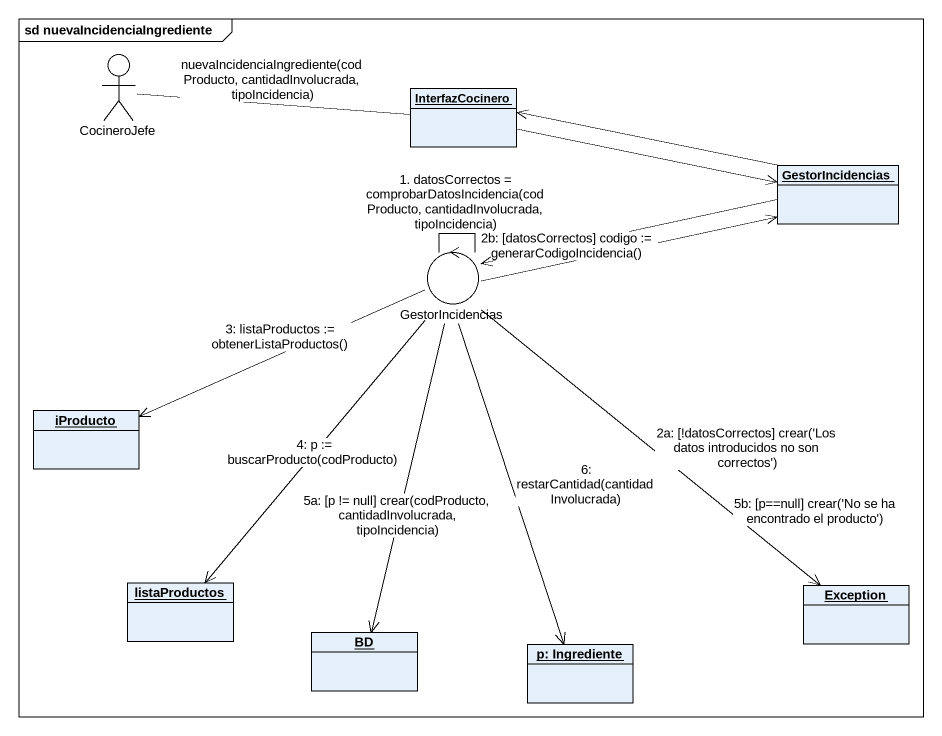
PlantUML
@startuml
mainframe sd nuevaIncidenciaIngrediente
allowmixing
hide circle
hide empty members
actor CocineroJefe
object InterfazCocinero
object GestorIncidencias
control "GestorIncidencias" as GestorIncidencias_2
object iProducto
object listaProductos
object "Exception" as Exception_
object BD
object "p: Ingrediente" as p_Ingrediente
CocineroJefe -right- InterfazCocinero : nuevaIncidenciaIngrediente(codProducto, cantidadInvolucrada, tipoIncidencia)
InterfazCocinero -right-> GestorIncidencias
GestorIncidencias -left-> InterfazCocinero
GestorIncidencias -left-> GestorIncidencias_2
GestorIncidencias_2 -right-> GestorIncidencias
GestorIncidencias_2 -- GestorIncidencias_2 : 1. datosCorrectos = comprobarDatosIncidencia(codProducto, cantidadInvolucrada, tipoIncidencia)
GestorIncidencias_2 -- GestorIncidencias_2 : 2b: [datosCorrectos] codigo := generarCodigoIncidencia()
GestorIncidencias_2 -left-> iProducto : 3: listaProductos := obtenerListaProductos()
GestorIncidencias_2 --> listaProductos : 4: p := buscarProducto(codProducto)
GestorIncidencias_2 --> Exception_ : 2a: [!datosCorrectos] crear('Los datos introducidos no son correctos')
GestorIncidencias_2 -- Exception_ : 5b: [p==null] crear('No se ha encontrado el producto')
GestorIncidencias_2 --> BD : 5a: [p != null] crear(codProducto, cantidadInvolucrada, tipoIncidencia)
GestorIncidencias_2 --> p_Ingrediente : 6: restarCantidad(cantidadInvolucrada)
@enduml
